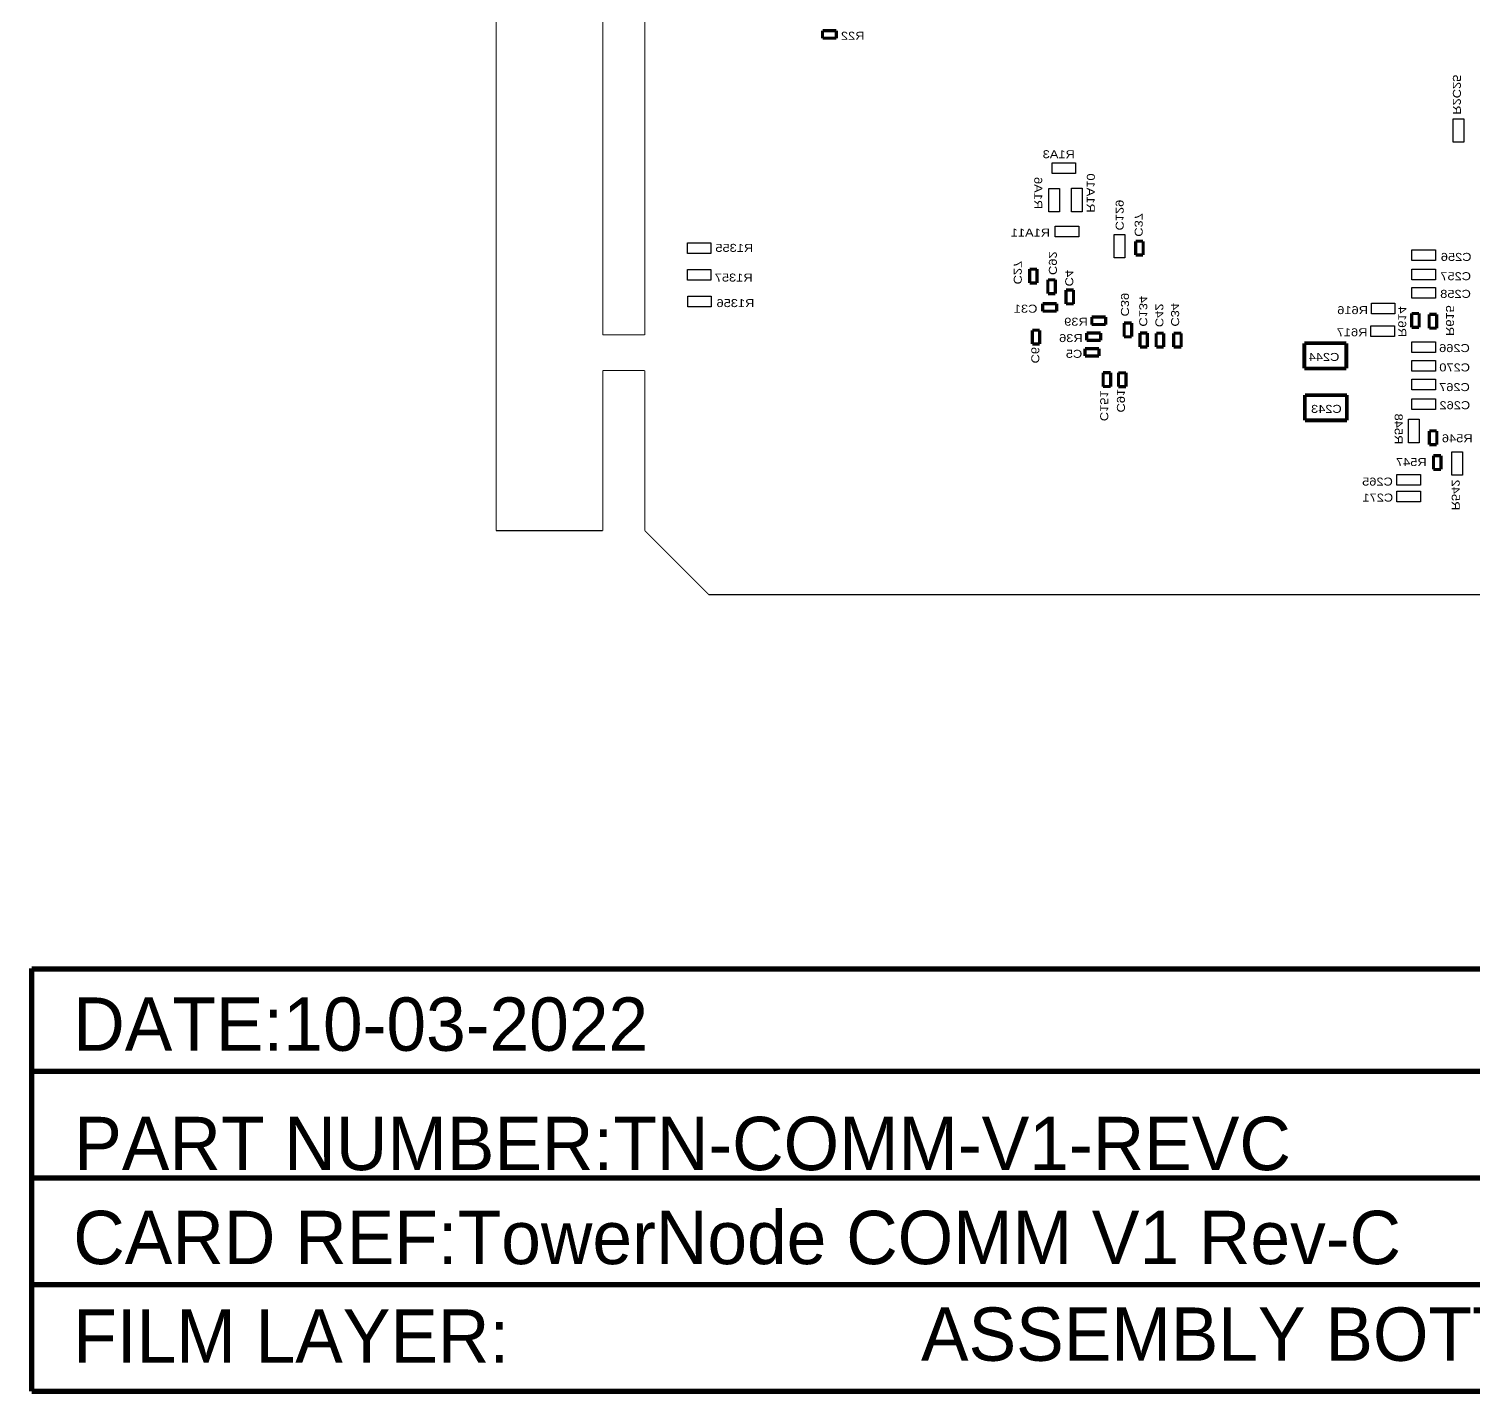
# Model space of a CAD drawing. Extents: x -120 to 744, y -342 to 217.
# Drawn here: x -29.3 to 39.4, y -38.1 to 26.9 of the extents above; entities that cross this region are included whole.
import ezdxf
from ezdxf.enums import TextEntityAlignment as Align

# ---------------------------------------------------------------- set-up
doc = ezdxf.new("R2010")
doc.units = 0
for name, color, linetype in [('BG_OUTLINE', 254, 'CONTINUOUS'), ('DF_FILM_LABEL_OUTLINE', 85, 'CONTINUOUS'), ('PG_ASSEMBLY_BOTTOM', 96, 'CONTINUOUS'), ('RD_ASSEMBLY_BOTTOM', 142, 'CONTINUOUS')]:
    doc.layers.add(name, color=color, linetype=linetype)

msp = doc.modelspace()

# ---------------------------------------------------------------- linework, layer by layer
at = {"layer": 'BG_OUTLINE', "const_width": 0.0508}
for points in [[(-7.079996, 98.552), (-7.079996, 3.048)], [(-1.999996, 36.7792), (-1.999996, 12.3698)], [(0, 36.7792), (0, 12.3698)], [(-1.999996, 12.3698), (0, 12.3698)], [(-1.999996, 10.668), (-1.999996, 3.048)], [(-1.999996, 10.668), (0, 10.668)], [(0, 10.668), (0, 3.048)], [(-7.079996, 3.048), (-1.999996, 3.048)], [(3.048, 0), (0, 3.048)], [(3.048, 0), (85.852, 0)], [(3.048, -0.000406), (85.851187, -0.000406)]]:
    msp.add_lwpolyline(points, dxfattribs=at)
at = {"layer": 'DF_FILM_LABEL_OUTLINE', "const_width": 0.254}
for points in [[(-29.197605, -17.795189), (-29.197605, -37.945263)], [(-29.197605, -17.828463), (114.439395, -17.828463)], [(-29.197605, -22.705263), (114.426695, -22.705263)], [(-29.197605, -27.785263), (114.401295, -27.785263)], [(-29.197605, -32.865263), (114.439395, -32.865263)], [(114.439395, -37.945263), (-29.197605, -37.945263)]]:
    msp.add_lwpolyline(points, dxfattribs=at)
at = {"layer": 'PG_ASSEMBLY_BOTTOM'}
for points, const_width in [([(8.465007, 26.497305), (8.465007, 26.852905)], 0.1524), ([(8.465007, 26.852905), (9.125407, 26.852905)], 0.1524), ([(9.125407, 26.852905), (9.125407, 26.497305)], 0.1524), ([(9.125407, 26.497305), (8.465007, 26.497305)], 0.1524), ([(23.375823, 16.171266), (23.375823, 16.831666)], 0.1524), ([(23.375823, 16.831666), (23.731423, 16.831666)], 0.1524), ([(23.731423, 16.831666), (23.731423, 16.171266)], 0.1524), ([(23.731423, 16.171266), (23.375823, 16.171266)], 0.1524), ([(18.326811, 14.841017), (18.326811, 15.501417)], 0.1524), ([(18.326811, 15.501417), (18.682411, 15.501417)], 0.1524), ([(18.682411, 15.501417), (18.682411, 14.841017)], 0.1524), ([(18.682411, 14.841017), (18.326811, 14.841017)], 0.1524), ([(19.194678, 14.332102), (19.194678, 14.992502)], 0.1524), ([(19.194678, 14.992502), (19.550278, 14.992502)], 0.1524), ([(19.550278, 14.992502), (19.550278, 14.332102)], 0.1524), ([(20.062241, 13.846962), (20.062241, 14.507362)], 0.1524), ([(20.062241, 14.507362), (20.417841, 14.507362)], 0.1524), ([(20.417841, 14.507362), (20.417841, 13.846962)], 0.1524), ([(18.950229, 13.499389), (18.950229, 13.854989)], 0.1524), ([(18.950229, 13.854989), (19.610629, 13.854989)], 0.1524), ([(19.550278, 14.332102), (19.194678, 14.332102)], 0.1524), ([(19.610629, 13.854989), (19.610629, 13.499389)], 0.1524), ([(20.417841, 13.846962), (20.062241, 13.846962)], 0.1524), ([(19.610629, 13.499389), (18.950229, 13.499389)], 0.1524), ([(21.288959, 13.217144), (21.949359, 13.217144)], 0.1524), ([(21.288959, 12.861544), (21.288959, 13.217144)], 0.1524), ([(21.949359, 13.217144), (21.949359, 12.861544)], 0.1524), ([(36.516869, 12.73109), (36.516869, 13.39149)], 0.1524), ([(36.516869, 13.39149), (36.872469, 13.39149)], 0.1524), ([(36.872469, 13.39149), (36.872469, 12.73109)], 0.1524), ([(37.352427, 12.687808), (37.352427, 13.348208)], 0.1524), ([(37.352427, 13.348208), (37.708027, 13.348208)], 0.1524), ([(37.708027, 13.348208), (37.708027, 12.687808)], 0.1524), ([(18.453303, 11.933428), (18.453303, 12.593828)], 0.1524), ([(18.453303, 12.593828), (18.808903, 12.593828)], 0.1524), ([(18.808903, 12.593828), (18.808903, 11.933428)], 0.1524), ([(21.044713, 12.46439), (21.705113, 12.46439)], 0.1524), ([(21.044713, 12.10879), (21.044713, 12.46439)], 0.1524), ([(21.949359, 12.861544), (21.288959, 12.861544)], 0.1524), ([(21.705113, 12.46439), (21.705113, 12.10879)], 0.1524), ([(22.826167, 12.278258), (22.826167, 12.938658)], 0.1524), ([(22.826167, 12.938658), (23.181767, 12.938658)], 0.1524), ([(23.181767, 12.938658), (23.181767, 12.278258)], 0.1524), ([(23.578922, 11.795557), (23.578922, 12.455957)], 0.1524), ([(23.578922, 12.455957), (23.934522, 12.455957)], 0.1524), ([(23.934522, 12.455957), (23.934522, 11.795557)], 0.1524), ([(24.354739, 11.789766), (24.354739, 12.450166)], 0.1524), ([(24.354739, 12.450166), (24.710339, 12.450166)], 0.1524), ([(24.710339, 12.450166), (24.710339, 11.789766)], 0.1524), ([(25.187961, 11.789766), (25.187961, 12.450166)], 0.1524), ([(25.187961, 12.450166), (25.543561, 12.450166)], 0.1524), ([(25.543561, 12.450166), (25.543561, 11.789766)], 0.1524), ([(36.872469, 12.73109), (36.516869, 12.73109)], 0.1524), ([(37.708027, 12.687808), (37.352427, 12.687808)], 0.1524), ([(18.808903, 11.933428), (18.453303, 11.933428)], 0.1524), ([(20.967192, 11.361826), (20.967192, 11.717426)], 0.1524), ([(20.967192, 11.717426), (21.627592, 11.717426)], 0.1524), ([(21.705113, 12.10879), (21.044713, 12.10879)], 0.1524), ([(21.627592, 11.717426), (21.627592, 11.361826)], 0.1524), ([(23.181767, 12.278258), (22.826167, 12.278258)], 0.1524), ([(23.934522, 11.795557), (23.578922, 11.795557)], 0.1524), ([(24.710339, 11.789766), (24.354739, 11.789766)], 0.1524), ([(25.543561, 11.789766), (25.187961, 11.789766)], 0.1524), ([(31.406897, 11.970791), (33.408493, 11.970791)], 0.180289), ([(31.406897, 10.771988), (31.406897, 11.970791)], 0.180289), ([(33.408493, 11.970791), (33.408493, 10.771988)], 0.180289), ([(21.627592, 11.361826), (20.967192, 11.361826)], 0.1524), ([(21.826423, 9.910775), (21.826423, 10.571175)], 0.1524), ([(21.826423, 10.571175), (22.182023, 10.571175)], 0.1524), ([(22.182023, 10.571175), (22.182023, 9.910775)], 0.1524), ([(22.556114, 9.904984), (22.556114, 10.565384)], 0.1524), ([(22.556114, 10.565384), (22.911714, 10.565384)], 0.1524), ([(22.911714, 10.565384), (22.911714, 9.904984)], 0.1524), ([(33.408493, 10.771988), (31.406897, 10.771988)], 0.180289), ([(22.182023, 9.910775), (21.826423, 9.910775)], 0.1524), ([(22.911714, 9.904984), (22.556114, 9.904984)], 0.1524), ([(31.433211, 9.501099), (33.434807, 9.501099)], 0.180289), ([(31.433211, 8.302396), (31.433211, 9.501099)], 0.180289), ([(33.434807, 9.501099), (33.434807, 8.302396)], 0.180289), ([(33.434807, 8.302396), (31.433211, 8.302396)], 0.180289), ([(37.358523, 7.140346), (37.358523, 7.800746)], 0.1524), ([(37.358523, 7.800746), (37.714123, 7.800746)], 0.1524), ([(37.714123, 7.800746), (37.714123, 7.140346)], 0.1524), ([(37.714123, 7.140346), (37.358523, 7.140346)], 0.1524), ([(37.556338, 5.960466), (37.556338, 6.620866)], 0.1524), ([(37.556338, 6.620866), (37.911938, 6.620866)], 0.1524), ([(37.911938, 6.620866), (37.911938, 5.960466)], 0.1524), ([(37.911938, 5.960466), (37.556338, 5.960466)], 0.1524)]:
    msp.add_lwpolyline(points, dxfattribs=dict(at, const_width=const_width))
for points in [[(38.486791, 22.664014), (38.994791, 22.664014)], [(38.486791, 21.546414), (38.486791, 22.664014)], [(38.994791, 22.664014), (38.994791, 21.546414)], [(38.994791, 21.546414), (38.486791, 21.546414)], [(19.400317, 20.062546), (19.400317, 20.570546)], [(19.400317, 20.570546), (20.517917, 20.570546)], [(20.517917, 20.062546), (19.400317, 20.062546)], [(20.517917, 20.570546), (20.517917, 20.062546)], [(19.239789, 19.34403), (19.747789, 19.34403)], [(19.239789, 18.22643), (19.239789, 19.34403)], [(19.747789, 19.34403), (19.747789, 18.22643)], [(20.322134, 19.352666), (20.830134, 19.352666)], [(20.322134, 18.235066), (20.322134, 19.352666)], [(20.830134, 19.352666), (20.830134, 18.235066)], [(19.747789, 18.22643), (19.239789, 18.22643)], [(20.830134, 18.235066), (20.322134, 18.235066)], [(19.548043, 17.04025), (19.548043, 17.54825)], [(19.548043, 17.54825), (20.665643, 17.54825)], [(20.665643, 17.54825), (20.665643, 17.04025)], [(2.030679, 16.245637), (2.030679, 16.753637)], [(2.030679, 16.753637), (3.148279, 16.753637)], [(3.148279, 16.753637), (3.148279, 16.245637)], [(20.665643, 17.04025), (19.548043, 17.04025)], [(22.356572, 16.039592), (22.356572, 17.157192)], [(22.356572, 17.157192), (22.864572, 17.157192)], [(22.864572, 17.157192), (22.864572, 16.039592)], [(3.148279, 16.245637), (2.030679, 16.245637)], [(22.864572, 16.039592), (22.356572, 16.039592)], [(36.528908, 15.915208), (36.528908, 16.423208)], [(36.528908, 16.423208), (37.646508, 16.423208)], [(37.646508, 15.915208), (36.528908, 15.915208)], [(37.646508, 16.423208), (37.646508, 15.915208)], [(2.03454, 14.983257), (2.03454, 15.491257)], [(2.03454, 15.491257), (3.15214, 15.491257)], [(3.15214, 15.491257), (3.15214, 14.983257)], [(36.528908, 14.995703), (36.528908, 15.503703)], [(36.528908, 15.503703), (37.646508, 15.503703)], [(37.646508, 15.503703), (37.646508, 14.995703)], [(3.15214, 14.983257), (2.03454, 14.983257)], [(37.646508, 14.995703), (36.528908, 14.995703)], [(36.528908, 14.115593), (36.528908, 14.623593)], [(36.528908, 14.623593), (37.646508, 14.623593)], [(37.646508, 14.623593), (37.646508, 14.115593)], [(2.045919, 13.711225), (2.045919, 14.219225)], [(2.045919, 14.219225), (3.163519, 14.219225)], [(3.163519, 14.219225), (3.163519, 13.711225)], [(34.601607, 13.379806), (34.601607, 13.887806)], [(34.601607, 13.887806), (35.719207, 13.887806)], [(35.719207, 13.887806), (35.719207, 13.379806)], [(37.646508, 14.115593), (36.528908, 14.115593)], [(3.163519, 13.711225), (2.045919, 13.711225)], [(35.719207, 13.379806), (34.601607, 13.379806)], [(34.57895, 12.297461), (34.57895, 12.805461)], [(34.57895, 12.805461), (35.69655, 12.805461)], [(35.69655, 12.805461), (35.69655, 12.297461)], [(35.69655, 12.297461), (34.57895, 12.297461)], [(36.528908, 11.528704), (36.528908, 12.036704)], [(36.528908, 12.036704), (37.646508, 12.036704)], [(37.646508, 12.036704), (37.646508, 11.528704)], [(37.646508, 11.528704), (36.528908, 11.528704)], [(36.528908, 10.642092), (36.528908, 11.150092)], [(36.528908, 11.150092), (37.646508, 11.150092)], [(37.646508, 11.150092), (37.646508, 10.642092)], [(37.646508, 10.642092), (36.528908, 10.642092)], [(36.528908, 9.755607), (36.528908, 10.263607)], [(36.528908, 10.263607), (37.646508, 10.263607)], [(37.646508, 9.755607), (36.528908, 9.755607)], [(37.646508, 10.263607), (37.646508, 9.755607)], [(36.528908, 8.813292), (36.528908, 9.321292)], [(36.528908, 9.321292), (37.646508, 9.321292)], [(37.646508, 9.321292), (37.646508, 8.813292)], [(36.364469, 8.351418), (36.872469, 8.351418)], [(36.364469, 7.233818), (36.364469, 8.351418)], [(37.646508, 8.813292), (36.528908, 8.813292)], [(36.872469, 8.351418), (36.872469, 7.233818)], [(36.872469, 7.233818), (36.364469, 7.233818)], [(38.432537, 6.807911), (38.940537, 6.807911)], [(38.432537, 5.690311), (38.432537, 6.807911)], [(38.940537, 6.807911), (38.940537, 5.690311)], [(35.819512, 5.210708), (35.819512, 5.718708)], [(35.819512, 5.718708), (36.937112, 5.718708)], [(36.937112, 5.718708), (36.937112, 5.210708)], [(38.940537, 5.690311), (38.432537, 5.690311)], [(35.814406, 4.421099), (35.814406, 4.929099)], [(35.814406, 4.929099), (36.932006, 4.929099)], [(36.937112, 5.210708), (35.819512, 5.210708)], [(36.932006, 4.929099), (36.932006, 4.421099)], [(36.932006, 4.421099), (35.814406, 4.421099)]]:
    msp.add_lwpolyline(points, dxfattribs=at)

# ---------------------------------------------------------------- texts
at = {"layer": 'DF_FILM_LABEL_OUTLINE'}
for s, p in [('DATE:10-03-2022', (-27.212442, -21.72208)), ('PART NUMBER:TN-COMM-V1-REVC', (-27.164284, -27.40721)), ('CARD REF:TowerNode COMM V1 Rev-C', (-27.212442, -31.88208)), ('FILM LAYER:', (-27.212442, -36.58108))]:
    msp.add_text(s, height=2.54, dxfattribs=at).set_placement(p)
at = {"layer": 'PG_ASSEMBLY_BOTTOM'}
msp.add_text('ASSEMBLY BOTTOM', height=2.54, dxfattribs=at).set_placement((13.154254, -36.485982))
at = {"layer": 'RD_ASSEMBLY_BOTTOM', "text_generation_flag": 2, "width": 1.2}
for s, p in [('R22', (9.902241, 26.425042)), ('R1A3', (19.714159, 20.784337)), ('R1A11', (18.366334, 17.050842)), ('R1355', (4.262831, 16.323361)), ('C256', (38.635838, 15.893491)), ('R1357', (4.234485, 14.909597)), ('C257', (38.614604, 14.974621)), ('C258', (38.607594, 14.133373)), ('R1356', (4.319321, 13.693851)), ('C31', (18.137022, 13.42644)), ('R39', (20.534376, 12.806705)), ('R616', (33.706206, 13.359105)), ('R36', (20.291654, 12.028246)), ('R617', (33.68101, 12.304395)), ('C266', (38.5572, 11.551031)), ('C5', (20.44131, 11.2776)), ('C244', (32.344766, 11.129264)), ('C270', (38.565531, 10.63023)), ('C267', (38.5572, 9.692665)), ('C243', (32.457847, 8.655304)), ('C262', (38.573964, 8.830386)), ('R546', (38.686943, 7.256602)), ('R547', (36.501019, 6.124753)), ('C265', (34.890558, 5.193106)), ('C271', (34.907322, 4.431309))]:
    msp.add_text(s, height=0.381, dxfattribs=at).set_placement(p, align=Align.CENTER)
for s, p in [('R2C25', (38.480517, 23.808538)), ('R1A10', (21.049183, 19.123762)), ('R1A6', (18.546877, 19.123762)), ('C129', (22.423222, 18.07271)), ('C37', (23.328503, 17.605248)), ('C27', (17.571415, 15.334996)), ('C92', (19.242532, 15.781426)), ('C4', (20.021829, 15.068804)), ('C39', (22.674986, 13.808151)), ('C134', (23.546029, 13.49502)), ('C42', (24.314912, 13.299237)), ('C34', (25.064212, 13.327482)), ('R615', (38.155169, 13.051942)), ('R614', (35.879126, 12.995351)), ('C6', (18.406186, 11.402263)), ('C151', (21.687663, 8.991397)), ('C91', (22.482886, 9.234221)), ('R548', (35.709454, 7.891882)), ('R542', (38.425552, 4.747158))]:
    msp.add_text(s, height=0.381, rotation=270, dxfattribs=at).set_placement(p, align=Align.CENTER)

doc.saveas('drawing.dxf')
